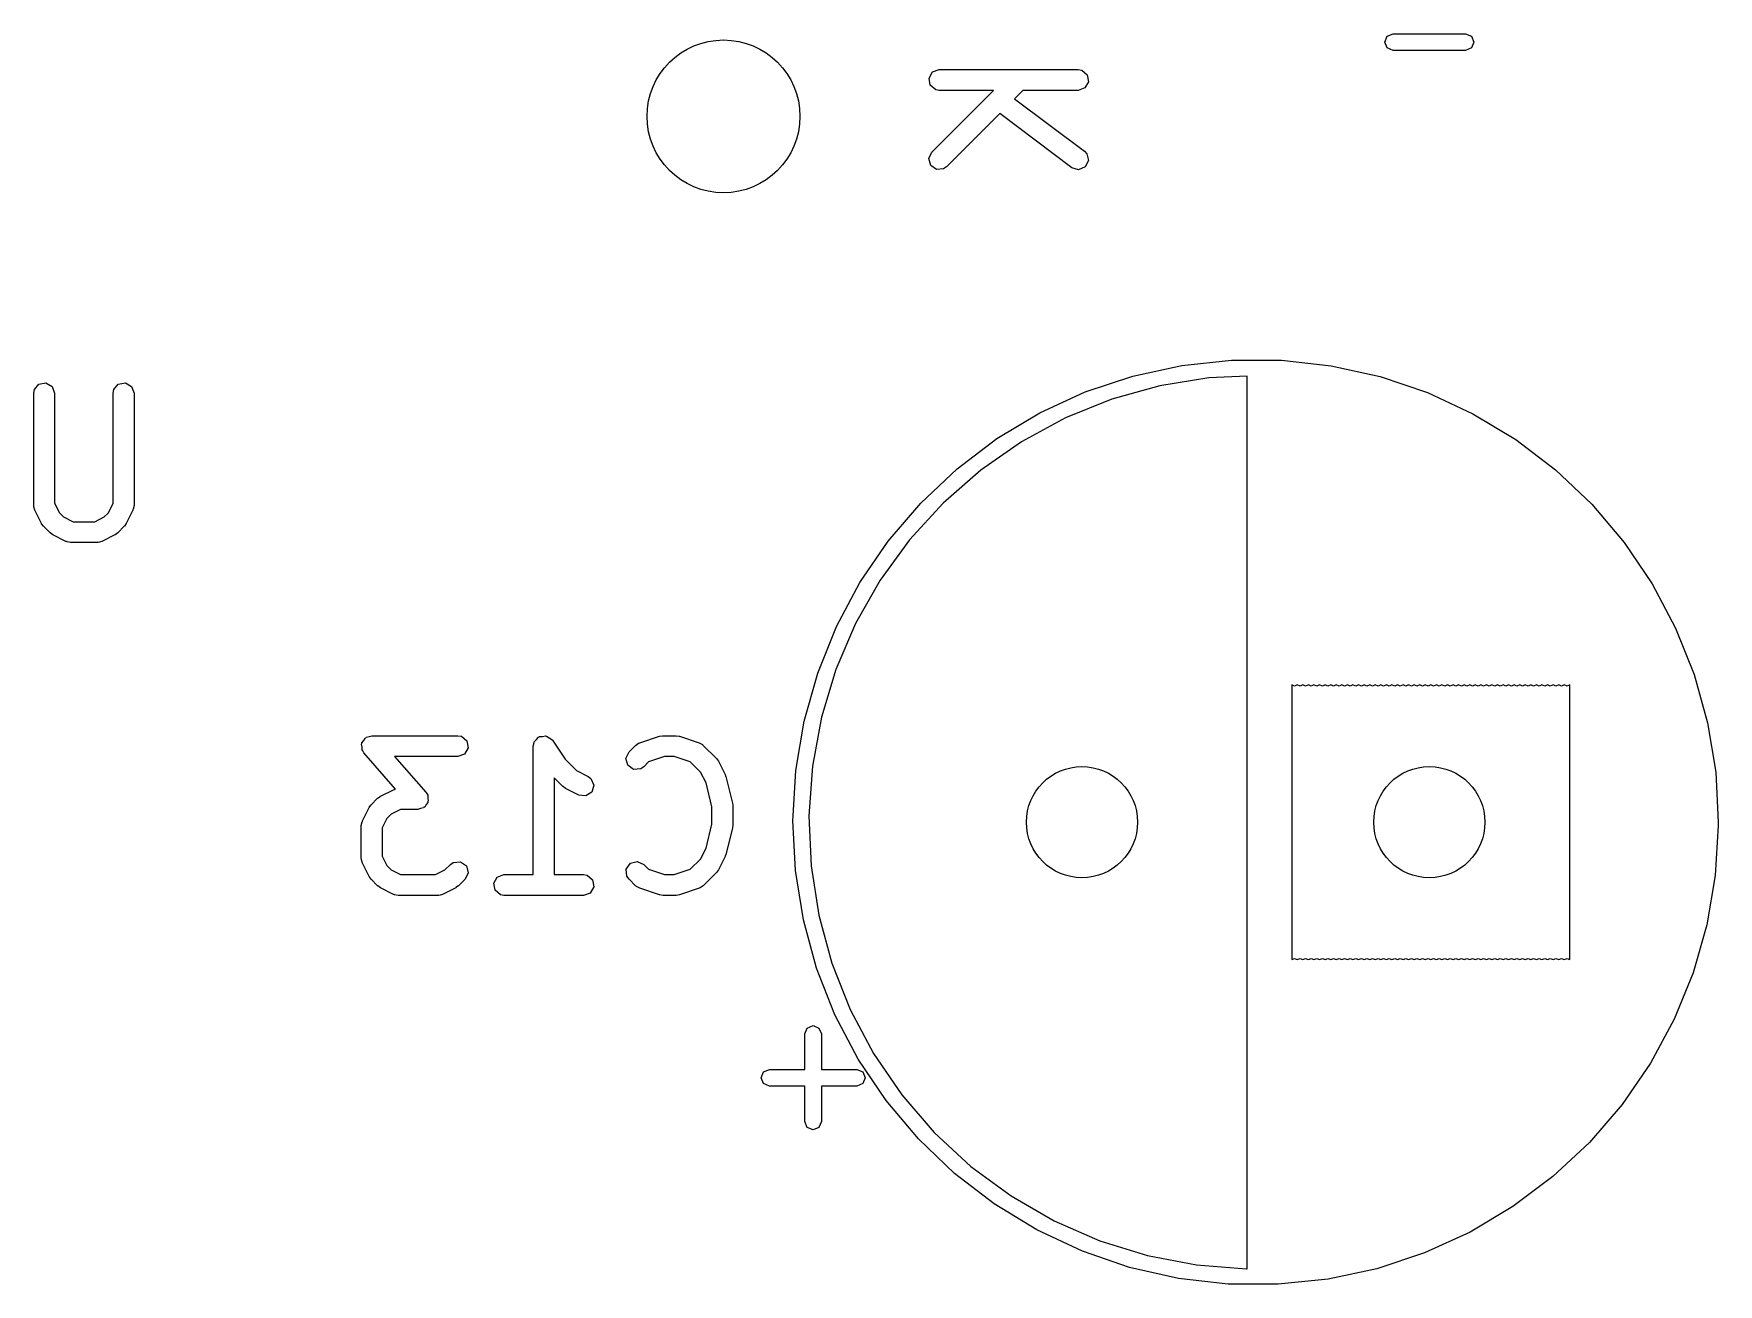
# Model space of a CAD drawing. Extents: x 65 to 231, y -134 to -59.
# Drawn here: x 124.58 to 136.7, y -84.61 to -75.61 of the extents above; entities that cross this region are included whole.
import ezdxf

# ---------------------------------------------------------------- set-up
doc = ezdxf.new("R2010")
doc.units = 0
doc.layers.add('BLACK', color=7, linetype='CONTINUOUS')

msp = doc.modelspace()

# ---------------------------------------------------------------- linework, layer by layer
at = {"layer": 'BLACK', "linetype": 'CONTINUOUS'}
for p, q in [((134.299, -75.665), (134.316, -75.6226)), ((134.316, -75.6226), (134.359, -75.605)), ((134.359, -75.605), (134.881, -75.605)), ((134.881, -75.605), (134.924, -75.6226)), ((134.924, -75.6226), (134.941, -75.665)), ((134.316, -75.7074), (134.299, -75.665)), ((134.359, -75.725), (134.316, -75.7074)), ((134.881, -75.725), (134.359, -75.725)), ((134.924, -75.7074), (134.881, -75.725)), ((134.941, -75.665), (134.924, -75.7074)), ((131.019, -75.9251), (131.044, -75.8806)), ((131.044, -75.8806), (131.092, -75.8631)), ((131.092, -75.8631), (132.092, -75.8631)), ((132.092, -75.8631), (132.118, -75.8676)), ((132.118, -75.8676), (132.157, -75.9006)), ((132.157, -75.9006), (132.166, -75.9511)), ((131.027, -75.9756), (131.019, -75.9251)), ((131.067, -76.0086), (131.027, -75.9756)), ((131.039, -76.4565), (131.483, -76.0131)), ((131.092, -76.0131), (131.067, -76.0086)), ((131.483, -76.0131), (131.092, -76.0131)), ((131.695, -76.0131), (131.635, -76.0728)), ((132.092, -76.0131), (131.695, -76.0131)), ((132.141, -75.9955), (132.092, -76.0131)), ((132.166, -75.9511), (132.141, -75.9955)), ((131.635, -76.0728), (132.137, -76.4495)), ((131.528, -76.18), (131.145, -76.5626)), ((132.047, -76.5695), (131.528, -76.18)), ((131.018, -76.503), (131.039, -76.4565)), ((131.031, -76.5525), (131.018, -76.503)), ((132.137, -76.4495), (132.155, -76.4685)), ((132.155, -76.4685), (132.167, -76.5185)), ((131.073, -76.582), (131.031, -76.5525)), ((131.124, -76.5775), (131.073, -76.582)), ((131.145, -76.5626), (131.124, -76.5775)), ((132.096, -76.5844), (132.047, -76.5695)), ((132.144, -76.5643), (132.096, -76.5844)), ((132.167, -76.5185), (132.144, -76.5643)), ((132.838, -77.9928), (133.196, -77.9546)), ((133.196, -77.9546), (133.556, -77.9552)), ((133.556, -77.9552), (133.914, -77.9947)), ((132.144, -78.1838), (132.486, -78.0696)), ((132.486, -78.0696), (132.838, -77.9928)), ((133.034, -78.0826), (132.68, -78.1399)), ((133.31, -78.0691), (133.034, -78.0826)), ((133.31, -84.4941), (133.31, -78.0691)), ((133.914, -77.9947), (134.266, -78.0727)), ((134.266, -78.0727), (134.607, -78.1881)), ((124.575, -78.1924), (124.58, -78.1667)), ((124.575, -79.0019), (124.575, -78.1924)), ((124.58, -78.1667), (124.613, -78.1274)), ((124.613, -78.1274), (124.663, -78.1185)), ((124.663, -78.1185), (124.708, -78.1442)), ((124.708, -78.1442), (124.725, -78.1924)), ((124.725, -78.1924), (124.725, -78.9842)), ((125.147, -78.1924), (125.151, -78.1667)), ((125.147, -78.9842), (125.147, -78.1924)), ((125.151, -78.1667), (125.184, -78.1274)), ((125.184, -78.1274), (125.235, -78.1185)), ((125.235, -78.1185), (125.279, -78.1442)), ((125.279, -78.1442), (125.297, -78.1924)), ((125.297, -78.1924), (125.297, -79.0019)), ((131.817, -78.3343), (132.144, -78.1838)), ((132.68, -78.1399), (132.334, -78.2365)), ((134.607, -78.1881), (134.933, -78.3398)), ((132.334, -78.2365), (132.001, -78.3709)), ((131.508, -78.5193), (131.817, -78.3343)), ((132.001, -78.3709), (131.685, -78.5416)), ((134.933, -78.3398), (135.242, -78.5258)), ((131.221, -78.7366), (131.508, -78.5193)), ((131.685, -78.5416), (131.391, -78.7465)), ((135.242, -78.5258), (135.528, -78.7441)), ((130.959, -78.9836), (131.221, -78.7366)), ((131.391, -78.7465), (131.121, -78.9829)), ((135.528, -78.7441), (135.789, -78.992)), ((124.577, -79.0061), (124.575, -79.0019)), ((124.576, -79.0105), (124.577, -79.0061)), ((124.583, -79.0354), (124.576, -79.0105)), ((124.631, -79.1307), (124.583, -79.0354)), ((124.725, -78.9842), (124.76, -79.0527)), ((124.76, -79.0527), (124.79, -79.0831)), ((125.082, -79.0831), (125.113, -79.0527)), ((125.113, -79.0527), (125.147, -78.9842)), ((125.289, -79.0354), (125.241, -79.1307)), ((125.292, -79.0276), (125.289, -79.031)), ((125.289, -79.031), (125.289, -79.0354)), ((125.297, -79.0019), (125.292, -79.0276)), ((130.725, -79.2574), (130.959, -78.9836)), ((131.121, -78.9829), (130.879, -79.248)), ((135.789, -78.992), (136.022, -79.2667)), ((124.632, -79.1318), (124.631, -79.1307)), ((124.645, -79.1502), (124.632, -79.1318)), ((124.693, -79.1978), (124.645, -79.1502)), ((124.79, -79.0831), (124.859, -79.1174)), ((124.859, -79.1174), (125.014, -79.1174)), ((125.014, -79.1174), (125.082, -79.0831)), ((125.227, -79.1502), (125.18, -79.1978)), ((125.228, -79.1487), (125.227, -79.1502)), ((125.241, -79.1307), (125.228, -79.1487)), ((124.694, -79.1985), (124.693, -79.1978)), ((124.712, -79.2118), (124.694, -79.1985)), ((124.807, -79.2595), (124.712, -79.2118)), ((124.812, -79.26), (124.807, -79.2595)), ((124.815, -79.2629), (124.812, -79.26)), ((124.841, -79.2674), (124.815, -79.2629)), ((125.031, -79.2674), (124.841, -79.2674)), ((125.036, -79.2658), (125.031, -79.2674)), ((125.04, -79.2669), (125.036, -79.2658)), ((125.065, -79.2595), (125.04, -79.2669)), ((125.16, -79.2118), (125.065, -79.2595)), ((125.161, -79.2107), (125.16, -79.2118)), ((125.18, -79.1978), (125.161, -79.2107)), ((130.522, -79.555), (130.725, -79.2574)), ((130.879, -79.248), (130.668, -79.5384)), ((136.022, -79.2667), (136.224, -79.5649)), ((130.668, -79.5384), (130.49, -79.8505)), ((130.352, -79.8727), (130.522, -79.555)), ((136.224, -79.5649), (136.393, -79.8832)), ((130.218, -80.2069), (130.352, -79.8727)), ((130.49, -79.8505), (130.349, -80.1804)), ((136.393, -79.8832), (136.526, -80.2179)), ((130.12, -80.5536), (130.218, -80.2069)), ((130.349, -80.1804), (130.245, -80.524)), ((136.526, -80.2179), (136.622, -80.5649)), ((133.65, -80.3), (133.63, -80.2917)), ((133.63, -80.2917), (133.63, -82.2683)), ((133.67, -80.2917), (133.65, -80.3)), ((133.69, -80.3), (133.67, -80.2917)), ((133.71, -80.2917), (133.69, -80.3)), ((133.73, -80.3), (133.71, -80.2917)), ((133.75, -80.2917), (133.73, -80.3)), ((133.77, -80.3), (133.75, -80.2917)), ((133.79, -80.2917), (133.77, -80.3)), ((133.81, -80.3), (133.79, -80.2917)), ((133.83, -80.2917), (133.81, -80.3)), ((133.85, -80.3), (133.83, -80.2917)), ((133.87, -80.2917), (133.85, -80.3)), ((133.89, -80.3), (133.87, -80.2917)), ((133.91, -80.2917), (133.89, -80.3)), ((133.93, -80.3), (133.91, -80.2917)), ((133.95, -80.2917), (133.93, -80.3)), ((133.97, -80.3), (133.95, -80.2917)), ((133.99, -80.2917), (133.97, -80.3)), ((134.01, -80.3), (133.99, -80.2917)), ((134.03, -80.2917), (134.01, -80.3)), ((134.05, -80.3), (134.03, -80.2917)), ((134.07, -80.2915), (134.05, -80.3)), ((134.091, -80.3), (134.07, -80.2915)), ((134.111, -80.2917), (134.091, -80.3)), ((134.131, -80.3), (134.111, -80.2917)), ((134.151, -80.2917), (134.131, -80.3)), ((134.171, -80.3), (134.151, -80.2917)), ((134.191, -80.2917), (134.171, -80.3)), ((134.211, -80.3), (134.191, -80.2917)), ((134.231, -80.2917), (134.211, -80.3)), ((134.251, -80.3), (134.231, -80.2917)), ((134.271, -80.2917), (134.251, -80.3)), ((134.291, -80.3), (134.271, -80.2917)), ((134.311, -80.2917), (134.291, -80.3)), ((134.331, -80.3), (134.311, -80.2917)), ((134.351, -80.2917), (134.331, -80.3)), ((134.371, -80.3), (134.351, -80.2917)), ((134.391, -80.2917), (134.371, -80.3)), ((134.411, -80.3), (134.391, -80.2917)), ((134.431, -80.2917), (134.411, -80.3)), ((134.451, -80.3), (134.431, -80.2917)), ((134.471, -80.2917), (134.451, -80.3)), ((134.491, -80.3), (134.471, -80.2917)), ((134.511, -80.2917), (134.491, -80.3)), ((134.531, -80.3), (134.511, -80.2917)), ((134.551, -80.2917), (134.531, -80.3)), ((134.571, -80.3), (134.551, -80.2917)), ((134.591, -80.2917), (134.571, -80.3)), ((134.611, -80.3), (134.591, -80.2917)), ((134.631, -80.2917), (134.611, -80.3)), ((134.651, -80.3), (134.631, -80.2917)), ((134.671, -80.2917), (134.651, -80.3)), ((134.691, -80.3), (134.671, -80.2917)), ((134.711, -80.2917), (134.691, -80.3)), ((134.731, -80.3), (134.711, -80.2917)), ((134.751, -80.2917), (134.731, -80.3)), ((134.771, -80.3), (134.751, -80.2917)), ((134.791, -80.2917), (134.771, -80.3)), ((134.811, -80.3), (134.791, -80.2917)), ((134.831, -80.2917), (134.811, -80.3)), ((134.851, -80.3), (134.831, -80.2917)), ((134.871, -80.2917), (134.851, -80.3)), ((134.891, -80.3), (134.871, -80.2917)), ((134.911, -80.2917), (134.891, -80.3)), ((134.931, -80.3), (134.911, -80.2917)), ((134.951, -80.2917), (134.931, -80.3)), ((134.971, -80.3), (134.951, -80.2917)), ((134.991, -80.2917), (134.971, -80.3)), ((135.011, -80.3), (134.991, -80.2917)), ((135.031, -80.2917), (135.011, -80.3)), ((135.051, -80.3), (135.031, -80.2917)), ((135.071, -80.2917), (135.051, -80.3)), ((135.091, -80.3), (135.071, -80.2917)), ((135.111, -80.2917), (135.091, -80.3)), ((135.131, -80.3), (135.111, -80.2917)), ((135.151, -80.2917), (135.131, -80.3)), ((135.171, -80.3), (135.151, -80.2917)), ((135.191, -80.2917), (135.171, -80.3)), ((135.211, -80.3), (135.191, -80.2917)), ((135.231, -80.2917), (135.211, -80.3)), ((135.251, -80.3), (135.231, -80.2917)), ((135.271, -80.2917), (135.251, -80.3)), ((135.291, -80.3), (135.271, -80.2917)), ((135.311, -80.2917), (135.291, -80.3)), ((135.331, -80.3), (135.311, -80.2917)), ((135.351, -80.2917), (135.331, -80.3)), ((135.371, -80.3), (135.351, -80.2917)), ((135.391, -80.2917), (135.371, -80.3)), ((135.411, -80.3), (135.391, -80.2917)), ((135.431, -80.2917), (135.411, -80.3)), ((135.451, -80.3), (135.431, -80.2917)), ((135.471, -80.2917), (135.451, -80.3)), ((135.491, -80.3), (135.471, -80.2917)), ((135.511, -80.2917), (135.491, -80.3)), ((135.531, -80.3), (135.511, -80.2917)), ((135.551, -80.2917), (135.531, -80.3)), ((135.571, -80.3), (135.551, -80.2917)), ((135.591, -80.2917), (135.571, -80.3)), ((135.611, -80.3), (135.591, -80.2917)), ((135.631, -80.2917), (135.611, -80.3)), ((135.631, -82.2683), (135.631, -80.2917)), ((130.061, -80.9088), (130.12, -80.5536)), ((130.245, -80.524), (130.18, -80.877)), ((136.622, -80.5649), (136.681, -80.9204)), ((126.934, -80.7194), (126.937, -80.7142)), ((126.938, -80.7393), (126.934, -80.7194)), ((126.937, -80.7082), (126.95, -80.6924)), ((126.937, -80.7142), (126.937, -80.7082)), ((126.938, -80.7595), (126.938, -80.7393)), ((126.95, -80.6924), (126.96, -80.6749)), ((126.96, -80.6749), (126.966, -80.6729)), ((126.966, -80.6729), (126.969, -80.6682)), ((126.969, -80.6682), (126.989, -80.6643)), ((126.989, -80.6643), (127.008, -80.6574)), ((127.008, -80.6574), (127.627, -80.6574)), ((127.627, -80.6574), (127.653, -80.6619)), ((127.653, -80.6619), (127.692, -80.6949)), ((127.701, -80.7454), (127.675, -80.7898)), ((127.692, -80.6949), (127.701, -80.7454)), ((128.171, -80.7324), (128.176, -80.7067)), ((128.171, -81.6574), (128.171, -80.7324)), ((128.176, -80.7067), (128.178, -80.7034)), ((128.178, -80.7034), (128.179, -80.6991)), ((128.179, -80.6991), (128.195, -80.6841)), ((128.195, -80.6841), (128.209, -80.6674)), ((128.209, -80.6674), (128.213, -80.6667)), ((128.213, -80.6667), (128.216, -80.6637)), ((128.216, -80.6637), (128.238, -80.6623)), ((128.238, -80.6623), (128.259, -80.6585)), ((128.259, -80.6585), (128.263, -80.6607)), ((128.263, -80.6607), (128.267, -80.6604)), ((128.267, -80.6604), (128.285, -80.6733)), ((128.285, -80.6733), (128.304, -80.6842)), ((128.304, -80.6842), (128.305, -80.6882)), ((128.305, -80.6882), (128.309, -80.6908)), ((128.309, -80.6908), (128.4, -80.8275)), ((128.86, -80.7746), (128.907, -80.727)), ((128.907, -80.727), (128.929, -80.712)), ((128.929, -80.712), (128.933, -80.7116)), ((128.933, -80.7116), (128.937, -80.7088)), ((128.937, -80.7088), (129.08, -80.6612)), ((129.08, -80.6612), (129.102, -80.6579)), ((129.102, -80.6579), (129.103, -80.6574)), ((129.103, -80.6574), (129.199, -80.6574)), ((129.199, -80.6574), (129.221, -80.6613)), ((129.221, -80.6613), (129.222, -80.6612)), ((129.222, -80.6612), (129.365, -80.7088)), ((129.365, -80.7088), (129.388, -80.7213)), ((129.388, -80.7213), (129.39, -80.7251)), ((129.39, -80.7251), (129.394, -80.727)), ((129.394, -80.727), (129.49, -80.8222)), ((126.943, -80.7668), (126.938, -80.7595)), ((126.943, -80.7699), (126.943, -80.7668)), ((126.946, -80.7721), (126.943, -80.7699)), ((126.952, -80.7818), (126.946, -80.7721)), ((127.179, -81.042), (126.952, -80.7818)), ((127.627, -80.8074), (127.173, -80.8074)), ((127.173, -80.8074), (127.398, -81.0639)), ((127.675, -80.7898), (127.627, -80.8074)), ((128.4, -80.8275), (128.481, -80.9088)), ((128.838, -80.8211), (128.86, -80.7746)), ((128.851, -80.8706), (128.838, -80.8211)), ((128.893, -80.9001), (128.851, -80.8706)), ((129.001, -80.8456), (128.966, -80.8807)), ((129.116, -80.8074), (129.001, -80.8456)), ((129.186, -80.8074), (129.116, -80.8074)), ((129.301, -80.8456), (129.186, -80.8074)), ((129.375, -80.9197), (129.301, -80.8456)), ((129.49, -80.8222), (129.503, -80.8406)), ((129.503, -80.8406), (129.504, -80.8417)), ((129.504, -80.8417), (129.551, -80.9369)), ((128.384, -81.0235), (128.321, -80.9611)), ((128.321, -80.9611), (128.321, -81.6574)), ((128.481, -80.9088), (128.565, -80.951)), ((128.565, -80.951), (128.586, -80.9665)), ((128.586, -80.9665), (128.607, -81.0136)), ((128.945, -80.8956), (128.893, -80.9001)), ((128.966, -80.8807), (128.945, -80.8956)), ((129.414, -80.9967), (129.375, -80.9197)), ((129.551, -80.9369), (129.555, -80.9493)), ((129.555, -80.9493), (129.557, -80.9523)), ((129.557, -80.9523), (129.605, -81.1428)), ((130.042, -81.2351), (130.061, -80.9088)), ((130.18, -80.877), (130.155, -81.2351)), ((136.681, -80.9204), (136.7, -81.28)), ((127.003, -81.1555), (127.05, -81.1079)), ((127.05, -81.1079), (127.069, -81.0951)), ((127.069, -81.0951), (127.07, -81.0939)), ((127.07, -81.0939), (127.165, -81.0463)), ((127.165, -81.0463), (127.179, -81.042)), ((127.398, -81.0639), (127.404, -81.0736)), ((127.404, -81.0736), (127.406, -81.0758)), ((127.406, -81.0758), (127.407, -81.0789)), ((127.407, -81.0789), (127.411, -81.0862)), ((127.411, -81.0862), (127.412, -81.1064)), ((127.412, -81.1064), (127.415, -81.1264)), ((128.385, -81.0242), (128.384, -81.0235)), ((128.403, -81.0376), (128.385, -81.0242)), ((128.498, -81.0852), (128.403, -81.0376)), ((128.549, -81.091), (128.498, -81.0852)), ((128.592, -81.0628), (128.549, -81.091)), ((128.607, -81.0136), (128.592, -81.0628)), ((129.457, -81.1702), (129.414, -80.9967)), ((126.941, -81.2703), (126.989, -81.175)), ((126.989, -81.175), (127.002, -81.157)), ((127.002, -81.157), (127.003, -81.1555)), ((127.148, -81.2226), (127.117, -81.253)), ((127.216, -81.1883), (127.148, -81.2226)), ((127.341, -81.1883), (127.216, -81.1883)), ((127.36, -81.1814), (127.341, -81.1883)), ((127.38, -81.1775), (127.36, -81.1814)), ((127.384, -81.1728), (127.38, -81.1775)), ((127.39, -81.1708), (127.384, -81.1728)), ((127.4, -81.1533), (127.39, -81.1708)), ((127.412, -81.1375), (127.4, -81.1533)), ((127.415, -81.1264), (127.412, -81.1315)), ((127.412, -81.1315), (127.412, -81.1375)), ((129.457, -81.2946), (129.457, -81.1702)), ((129.605, -81.1428), (129.606, -81.1577)), ((129.606, -81.1577), (129.607, -81.161)), ((129.607, -81.161), (129.607, -81.3038)), ((130.04, -81.2684), (130.042, -81.2351)), ((130.155, -81.2351), (130.17, -81.5937)), ((126.933, -81.3038), (126.938, -81.2782)), ((126.933, -81.5419), (126.933, -81.3038)), ((126.938, -81.2782), (126.941, -81.2747)), ((126.941, -81.2747), (126.941, -81.2703)), ((127.117, -81.253), (127.083, -81.3215)), ((127.083, -81.3215), (127.083, -81.5242)), ((129.414, -81.4681), (129.457, -81.2946)), ((129.605, -81.322), (129.557, -81.5125)), ((129.607, -81.3038), (129.604, -81.3186)), ((129.604, -81.3186), (129.605, -81.322)), ((130.058, -81.6281), (130.04, -81.2684)), ((136.7, -81.3032), (136.678, -81.6627)), ((136.7, -81.28), (136.7, -81.3032)), ((129.375, -81.5451), (129.414, -81.4681)), ((126.935, -81.5461), (126.933, -81.5419)), ((126.934, -81.5505), (126.935, -81.5461)), ((126.941, -81.5754), (126.934, -81.5505)), ((126.989, -81.6707), (126.941, -81.5754)), ((127.083, -81.5242), (127.117, -81.5927)), ((127.117, -81.5927), (127.148, -81.6231)), ((127.535, -81.6231), (127.574, -81.5841)), ((127.574, -81.5841), (127.595, -81.5692)), ((127.595, -81.5692), (127.647, -81.5647)), ((127.647, -81.5647), (127.689, -81.5941)), ((127.689, -81.5941), (127.702, -81.6437)), ((128.84, -81.6177), (128.87, -81.5757)), ((128.87, -81.5757), (128.919, -81.5624)), ((128.919, -81.5624), (128.966, -81.5841)), ((128.966, -81.5841), (129.001, -81.6192)), ((129.301, -81.6192), (129.375, -81.5451)), ((129.551, -81.5278), (129.504, -81.6231)), ((129.552, -81.5243), (129.551, -81.5278)), ((129.557, -81.5125), (129.552, -81.5243)), ((130.17, -81.5937), (130.225, -81.9484)), ((126.99, -81.6718), (126.989, -81.6707)), ((127.003, -81.6902), (126.99, -81.6718)), ((127.05, -81.7378), (127.003, -81.6902)), ((127.148, -81.6231), (127.216, -81.6574)), ((127.216, -81.6574), (127.467, -81.6574)), ((127.467, -81.6574), (127.535, -81.6231)), ((127.68, -81.6902), (127.633, -81.7378)), ((127.702, -81.6437), (127.68, -81.6902)), ((127.887, -81.7194), (127.912, -81.6749)), ((127.896, -81.7699), (127.887, -81.7194)), ((127.912, -81.6749), (127.96, -81.6574)), ((127.96, -81.6574), (128.171, -81.6574)), ((128.321, -81.6574), (128.532, -81.6574)), ((128.532, -81.6574), (128.558, -81.6619)), ((128.558, -81.6619), (128.597, -81.6949)), ((128.597, -81.6949), (128.606, -81.7454)), ((128.845, -81.6688), (128.84, -81.6177)), ((128.86, -81.6902), (128.845, -81.6688)), ((128.907, -81.7378), (128.86, -81.6902)), ((129.001, -81.6192), (129.116, -81.6574)), ((129.116, -81.6574), (129.186, -81.6574)), ((129.186, -81.6574), (129.301, -81.6192)), ((129.49, -81.6426), (129.394, -81.7378)), ((129.504, -81.6231), (129.49, -81.6411)), ((129.49, -81.6411), (129.49, -81.6426)), ((130.115, -81.9837), (130.058, -81.6281)), ((136.678, -81.6627), (136.617, -82.0178)), ((127.052, -81.7385), (127.05, -81.7378)), ((127.07, -81.7518), (127.052, -81.7385)), ((127.165, -81.7995), (127.07, -81.7518)), ((127.169, -81.8), (127.165, -81.7995)), ((127.173, -81.8029), (127.169, -81.8)), ((127.199, -81.8074), (127.173, -81.8029)), ((127.484, -81.8074), (127.199, -81.8074)), ((127.488, -81.8058), (127.484, -81.8074)), ((127.493, -81.8069), (127.488, -81.8058)), ((127.518, -81.7995), (127.493, -81.8069)), ((127.613, -81.7518), (127.518, -81.7995)), ((127.614, -81.7507), (127.613, -81.7518)), ((127.633, -81.7378), (127.614, -81.7507)), ((127.935, -81.8029), (127.896, -81.7699)), ((127.96, -81.8074), (127.935, -81.8029)), ((128.532, -81.8074), (127.96, -81.8074)), ((128.58, -81.7898), (128.532, -81.8074)), ((128.606, -81.7454), (128.58, -81.7898)), ((128.912, -81.7397), (128.907, -81.7378)), ((128.914, -81.7435), (128.912, -81.7397)), ((128.937, -81.7559), (128.914, -81.7435)), ((129.08, -81.8035), (128.937, -81.7559)), ((129.081, -81.8035), (129.08, -81.8035)), ((129.103, -81.8074), (129.081, -81.8035)), ((129.199, -81.8074), (129.103, -81.8074)), ((129.2, -81.8068), (129.199, -81.8074)), ((129.222, -81.8035), (129.2, -81.8068)), ((129.365, -81.7559), (129.222, -81.8035)), ((129.369, -81.7531), (129.365, -81.7559)), ((129.373, -81.7527), (129.369, -81.7531)), ((129.394, -81.7378), (129.373, -81.7527)), ((130.225, -81.9484), (130.319, -82.2948)), ((130.21, -82.3311), (130.115, -81.9837)), ((136.617, -82.0178), (136.519, -82.3641)), ((130.319, -82.2948), (130.451, -82.6286)), ((133.63, -82.2683), (133.65, -82.26)), ((133.65, -82.26), (133.67, -82.2683)), ((133.67, -82.2683), (133.69, -82.26)), ((133.69, -82.26), (133.71, -82.2683)), ((133.71, -82.2683), (133.73, -82.26)), ((133.73, -82.26), (133.75, -82.2683)), ((133.75, -82.2683), (133.77, -82.26)), ((133.77, -82.26), (133.79, -82.2683)), ((133.79, -82.2683), (133.81, -82.26)), ((133.81, -82.26), (133.83, -82.2683)), ((133.83, -82.2683), (133.85, -82.26)), ((133.85, -82.26), (133.87, -82.2683)), ((133.87, -82.2683), (133.89, -82.26)), ((133.89, -82.26), (133.91, -82.2683)), ((133.91, -82.2683), (133.93, -82.26)), ((133.93, -82.26), (133.95, -82.2683)), ((133.95, -82.2683), (133.97, -82.26)), ((133.97, -82.26), (133.99, -82.2683)), ((133.99, -82.2683), (134.01, -82.26)), ((134.01, -82.26), (134.03, -82.2683)), ((134.03, -82.2683), (134.05, -82.26)), ((134.05, -82.26), (134.07, -82.2685)), ((134.07, -82.2685), (134.091, -82.26)), ((134.091, -82.26), (134.111, -82.2683)), ((134.111, -82.2683), (134.131, -82.26)), ((134.131, -82.26), (134.151, -82.2683)), ((134.151, -82.2683), (134.171, -82.26)), ((134.171, -82.26), (134.191, -82.2683)), ((134.191, -82.2683), (134.211, -82.26)), ((134.211, -82.26), (134.231, -82.2683)), ((134.231, -82.2683), (134.251, -82.26)), ((134.251, -82.26), (134.271, -82.2683)), ((134.271, -82.2683), (134.291, -82.26)), ((134.291, -82.26), (134.311, -82.2683)), ((134.311, -82.2683), (134.331, -82.26)), ((134.331, -82.26), (134.351, -82.2683)), ((134.351, -82.2683), (134.371, -82.26)), ((134.371, -82.26), (134.391, -82.2683)), ((134.391, -82.2683), (134.411, -82.26)), ((134.411, -82.26), (134.431, -82.2683)), ((134.431, -82.2683), (134.451, -82.26)), ((134.451, -82.26), (134.471, -82.2683)), ((134.471, -82.2683), (134.491, -82.26)), ((134.491, -82.26), (134.511, -82.2683)), ((134.511, -82.2683), (134.531, -82.26)), ((134.531, -82.26), (134.551, -82.2683)), ((134.551, -82.2683), (134.571, -82.26)), ((134.571, -82.26), (134.591, -82.2683)), ((134.591, -82.2683), (134.611, -82.26)), ((134.611, -82.26), (134.631, -82.2683)), ((134.631, -82.2683), (134.651, -82.26)), ((134.651, -82.26), (134.671, -82.2683)), ((134.671, -82.2683), (134.691, -82.26)), ((134.691, -82.26), (134.711, -82.2683)), ((134.711, -82.2683), (134.731, -82.26)), ((134.731, -82.26), (134.751, -82.2683)), ((134.751, -82.2683), (134.771, -82.26)), ((134.771, -82.26), (134.791, -82.2683)), ((134.791, -82.2683), (134.811, -82.26)), ((134.811, -82.26), (134.831, -82.2683)), ((134.831, -82.2683), (134.851, -82.26)), ((134.851, -82.26), (134.871, -82.2683)), ((134.871, -82.2683), (134.891, -82.26)), ((134.891, -82.26), (134.911, -82.2683)), ((134.911, -82.2683), (134.931, -82.26)), ((134.931, -82.26), (134.951, -82.2683)), ((134.951, -82.2683), (134.971, -82.26)), ((134.971, -82.26), (134.991, -82.2683)), ((134.991, -82.2683), (135.011, -82.26)), ((135.011, -82.26), (135.031, -82.2683)), ((135.031, -82.2683), (135.051, -82.26)), ((135.051, -82.26), (135.071, -82.2683)), ((135.071, -82.2683), (135.091, -82.26)), ((135.091, -82.26), (135.111, -82.2683)), ((135.111, -82.2683), (135.131, -82.26)), ((135.131, -82.26), (135.151, -82.2683)), ((135.151, -82.2683), (135.171, -82.26)), ((135.171, -82.26), (135.191, -82.2683)), ((135.191, -82.2683), (135.211, -82.26)), ((135.211, -82.26), (135.231, -82.2683)), ((135.231, -82.2683), (135.251, -82.26)), ((135.251, -82.26), (135.271, -82.2683)), ((135.271, -82.2683), (135.291, -82.26)), ((135.291, -82.26), (135.311, -82.2683)), ((135.311, -82.2683), (135.331, -82.26)), ((135.331, -82.26), (135.351, -82.2683)), ((135.351, -82.2683), (135.371, -82.26)), ((135.371, -82.26), (135.391, -82.2683)), ((135.391, -82.2683), (135.411, -82.26)), ((135.411, -82.26), (135.431, -82.2683)), ((135.431, -82.2683), (135.451, -82.26)), ((135.451, -82.26), (135.471, -82.2683)), ((135.471, -82.2683), (135.491, -82.26)), ((135.491, -82.26), (135.511, -82.2683)), ((135.511, -82.2683), (135.531, -82.26)), ((135.531, -82.26), (135.551, -82.2683)), ((135.551, -82.2683), (135.571, -82.26)), ((135.571, -82.26), (135.591, -82.2683)), ((135.591, -82.2683), (135.611, -82.26)), ((135.611, -82.26), (135.631, -82.2683)), ((130.342, -82.6662), (130.21, -82.3311)), ((136.519, -82.3641), (136.383, -82.6978)), ((130.51, -82.9851), (130.342, -82.6662)), ((130.451, -82.6286), (130.62, -82.9455)), ((130.125, -82.804), (130.142, -82.7616)), ((130.125, -83.059), (130.125, -82.804)), ((130.142, -82.7616), (130.185, -82.744)), ((130.185, -82.744), (130.227, -82.7616)), ((130.227, -82.7616), (130.245, -82.804)), ((130.245, -82.804), (130.245, -83.059)), ((136.383, -82.6978), (136.212, -83.015)), ((130.711, -83.284), (130.51, -82.9851)), ((130.62, -82.9455), (130.823, -83.2417)), ((136.212, -83.015), (136.008, -83.3118)), ((129.81, -83.119), (129.827, -83.0766)), ((129.827, -83.1614), (129.81, -83.119)), ((129.827, -83.0766), (129.87, -83.059)), ((129.87, -83.179), (129.827, -83.1614)), ((129.87, -83.059), (130.125, -83.059)), ((130.245, -83.059), (130.5, -83.059)), ((130.5, -83.059), (130.542, -83.0766)), ((130.542, -83.1614), (130.5, -83.179)), ((130.542, -83.0766), (130.56, -83.119)), ((130.56, -83.119), (130.542, -83.1614)), ((130.125, -83.179), (129.87, -83.179)), ((130.125, -83.434), (130.125, -83.179)), ((130.5, -83.179), (130.245, -83.179)), ((130.245, -83.179), (130.245, -83.434)), ((130.943, -83.5595), (130.711, -83.284)), ((130.823, -83.2417), (131.057, -83.5134)), ((136.008, -83.3118), (135.773, -83.5848)), ((130.142, -83.4764), (130.125, -83.434)), ((130.185, -83.494), (130.142, -83.4764)), ((130.227, -83.4764), (130.185, -83.494)), ((130.245, -83.434), (130.227, -83.4764)), ((131.057, -83.5134), (131.321, -83.7572)), ((131.203, -83.8084), (130.943, -83.5595)), ((135.773, -83.5848), (135.51, -83.8309)), ((131.321, -83.7572), (131.61, -83.9702)), ((131.489, -84.0276), (131.203, -83.8084)), ((135.51, -83.8309), (135.222, -84.0472)), ((131.61, -83.9702), (131.92, -84.1497)), ((131.796, -84.2147), (131.489, -84.0276)), ((135.222, -84.0472), (134.913, -84.2311)), ((132.123, -84.3675), (131.796, -84.2147)), ((131.92, -84.1497), (132.249, -84.2934)), ((134.913, -84.2311), (134.585, -84.3804)), ((132.463, -84.4842), (132.123, -84.3675)), ((132.249, -84.2934), (132.592, -84.3996)), ((134.585, -84.3804), (134.243, -84.4935)), ((132.815, -84.5634), (132.463, -84.4842)), ((132.592, -84.3996), (132.945, -84.4668)), ((132.945, -84.4668), (133.303, -84.4944)), ((133.303, -84.4944), (133.31, -84.4941)), ((134.243, -84.4935), (133.891, -84.569)), ((133.173, -84.6041), (132.815, -84.5634)), ((133.533, -84.606), (133.173, -84.6041)), ((133.891, -84.569), (133.533, -84.606))]:
    msp.add_line(p, q, dxfattribs=at)
at = {"layer": 'BLACK'}
for centre, radius in [((129.54, -76.2), 0.55), ((132.12, -81.28), 0.4), ((134.62, -81.28), 0.4)]:
    msp.add_circle(centre, radius, dxfattribs=at)

doc.saveas('drawing.dxf')
